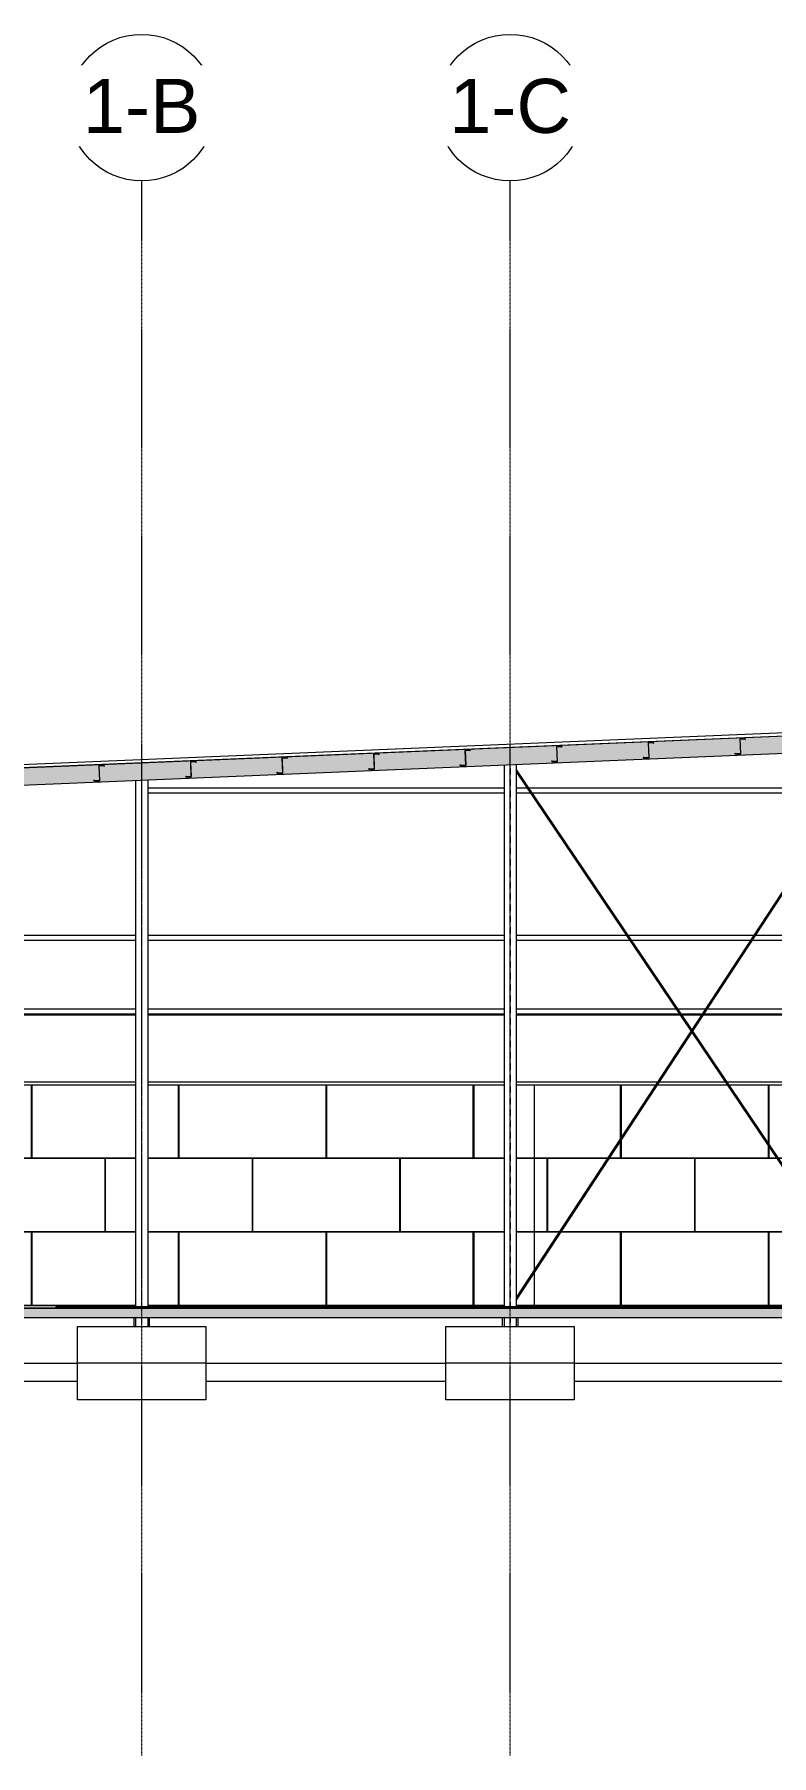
# Model space of a CAD drawing. Header units: inches. Extents: x -23565 to -43, y -324 to 853.
# Drawn here: x -8355 to -7873, y -293 to 835 of the extents above; entities that cross this region are included whole.
import ezdxf

# ---------------------------------------------------------------- set-up
doc = ezdxf.new("R2010")
doc.units = ezdxf.units.IN
doc.header["$MEASUREMENT"] = 0
doc.linetypes.add('Grid Line 1_2_', pattern=[0.875, 0.5, -0.125, 0.125, -0.125])
doc.linetypes.add('Hidden 1_8_', pattern=[0.1875, 0.125, -0.0625])
for name, color, linetype, lineweight in [('A-CLNG', 13, 'Continuous', 13), ('A-CLNG-PATT', 13, 'Continuous', 25), ('A-FLOR', 192, 'Continuous', 13), ('A-FLOR-LEVL', 51, 'Continuous', 9), ('A-FLOR-PATT', 8, 'Continuous', 25), ('A-ROOF', 132, 'Continuous', 13), ('A-WALL-PATT', 111, 'Continuous', 25), ('I-WALL', 2, 'Continuous', 13), ('S-BEAM', 12, 'Continuous', 13), ('S-COLS', 52, 'Continuous', 13), ('S-FNDN', 32, 'Continuous', 13), ('S-GRID', 1, 'Continuous', 9), ('S-GRID-IDEN', 1, 'Continuous', 9)]:
    doc.layers.add(name, color=color, linetype=linetype, lineweight=lineweight)
doc.styles.add('Arial_1', font='arial.ttf', dxfattribs={"height": 35.407186})
pattern_1 = [(45, (-21606.148, 72.082), (-19.007, 19.007), []), (45, (-21606.148, 100.882), (-19.007, 19.007), [])]

# ---------------------------------------------------------------- blocks, each defined once
blk = doc.blocks.new('Struct_Xcel_Sports Complex_rvt-4-Building Section - North_South looking West _ Fitness Center')
at = {"layer": 'A-FLOR-PATT', "lineweight": 9}
h = blk.add_hatch(dxfattribs=at)
h.set_pattern_fill('FP_57', color=256, style=0, pattern_type=2)
h.set_pattern_definition([(50, (-21606.15, 72.08), (55.0854, -4.8198), [5.76, -63.36]), (355, (-21606.15, 72.08), (-10.6557, 57.7685), [4.608, -50.688]), (100.451, (-21601.557, 71.68), (44.4295, 52.9487), [4.895, -53.848]), (46.184, (-21606.15, 87.44), (81.9644, -12.712), [8.64, -95.04]), (96.636, (-21599.32, 86.38), (71.7815, 74.8124), [7.343, -80.772]), (351.184, (-21606.15, 87.44), (71.782, 74.8124), [6.912, -76.032]), (21, (-21598.47, 83.6), (45.842, -30.9215), [5.76, -63.36]), (326, (-21598.47, 83.6), (18.687, 55.6915), [4.608, -50.688]), (71.451, (-21594.65, 81.025), (64.529, 24.77), [4.895, -53.848]), (37.5, (-21606.148, 72.082), (0.9339, 25.5668), [2.534, -47.539, 2.534, -48.922, -50.88]), (37.5, (-21606.148, 72.082), (0.9339, 25.5668), [-101.53, 2.534, -48.346]), (7.5, (-21606.148, 72.082), (20.20404, 30.2913), [2.534, -26.803, 2.534, -46.387, -19.392]), (7.5, (-21606.148, 72.082), (20.20404, 30.2913), [-78.259, 2.534, -16.858]), (327.5, (-21623.274, 72.082), (40.9978, -1.7324), [2.534, -16.666, 2.534, -57.37, -79.488]), (327.5, (-21623.274, 72.082), (40.9978, -1.7324), [-79.104, 2.534, -76.954]), (317.5, (-21630.954, 72.082), (44.7889, 7.6878), [2.534, -22.426, 2.534, -37.248, -56.448]), (317.5, (-21630.954, 72.082), (44.7889, 7.6878), [-64.742, 2.534, -53.914])])
h.paths.add_polyline_path([(-21132.3, -6), (-21132.3, 0), (-22790.8, 0), (-22790.8, -6), (-21136.1, -6)], flags=0)
at = {"layer": 'A-FLOR', "color": 7}
for p, q in [((-21132.3, 0), (-22790.8, 0)), ((-22790.8, -6), (-21132.3, -6))]:
    blk.add_line(p, q, dxfattribs=at)
at = {"layer": 'S-FNDN', "color": 8, "lineweight": 9}
for p, q in [((-22150.8, -12), (-22066.8, -12)), ((-22150.8, -36), (-22150.8, -12)), ((-22066.8, -12), (-22066.8, -36)), ((-21909.6, -12), (-21825.6, -12)), ((-21909.6, -36), (-21909.6, -12)), ((-21825.6, -12), (-21825.6, -36)), ((-22290.1, -36), (-22150.8, -36)), ((-22150.8, -60), (-22150.8, -36)), ((-22066.8, -36), (-22150.8, -36)), ((-22066.8, -36), (-21909.6, -36)), ((-22066.8, -36), (-22066.8, -60)), ((-21909.6, -60), (-21909.6, -36)), ((-21825.6, -36), (-21909.6, -36)), ((-21825.6, -36), (-21668.3, -36)), ((-21825.6, -36), (-21825.6, -60)), ((-22150.8, -48), (-22290.1, -48)), ((-21909.6, -48), (-22066.8, -48)), ((-21668.3, -48), (-21825.6, -48)), ((-22066.8, -60), (-22150.8, -60)), ((-21825.6, -60), (-21909.6, -60))]:
    blk.add_line(p, q, dxfattribs=at)
blk = doc.blocks.new('W-Wide Flange-Column - B1_F-1528733-Building Section - North_South looking West _ Fitness Center')
at = {"layer": 'S-COLS', "color": 8, "linetype": 'Hidden 1_8_', "lineweight": 9}
for p, q in [((-21867.7, 356.2), (-21867.7, 1)), ((-21867.4, 1), (-21867.4, 356.2)), ((-21867.7, -6), (-21867.7, -12)), ((-21867.4, -12), (-21867.4, -6))]:
    blk.add_line(p, q, dxfattribs=at)
blk = doc.blocks.new('W-Wide Flange-Column - B1_F-1528734-Building Section - North_South looking West _ Fitness Center')
at = {"layer": 'S-COLS', "color": 8, "linetype": 'Hidden 1_8_', "lineweight": 9}
for p, q in [((-22109, 346.1), (-22109, 1)), ((-22108.6, 1), (-22108.6, 346.1)), ((-22109, -6), (-22109, -12)), ((-22108.6, -12), (-22108.6, -6))]:
    blk.add_line(p, q, dxfattribs=at)
blk = doc.blocks.new('Girt_C - 10_D-1401750-Building Section - North_South looking West _ Fitness Center')
at = {"layer": 'S-BEAM', "color": 8, "lineweight": 9}
for p, q in [((-22347.3, 96.7), (-22276.6, 96.7)), ((-22276.6, 96.2), (-22347.3, 96.2)), ((-21603.9, 96.7), (-21389.1, 96.7)), ((-21389.1, 96.2), (-21603.9, 96.2)), ((-21381.1, 96.7), (-21146.8, 96.7)), ((-21146.8, 96.2), (-21381.1, 96.2))]:
    blk.add_line(p, q, dxfattribs=at)
blk = doc.blocks.new('Girt_Z - 10_D-V111-Building Section - North_South looking West _ Fitness Center')
at = {"layer": 'S-BEAM', "lineweight": 9}
h = blk.add_hatch(dxfattribs=at)
h.set_pattern_fill('FP_51', color=8, style=0, pattern_type=2)
h.set_pattern_definition(pattern_1)
h.paths.add_polyline_path([(-21720, 363), (-21716.6, 363.2), (-21716.8, 363.3), (-21720, 363.2), (-21720.4, 363.7), (-21720.5, 363.6)], flags=0)
h.paths.add_polyline_path([(-21716.6, 363.2), (-21717, 373), (-21717.2, 373), (-21716.8, 363.4)], flags=0)
h.paths.add_polyline_path([(-21713.6, 372.7), (-21713.5, 372.7), (-21714, 373.3), (-21717, 373.2), (-21717, 373.1), (-21714.1, 373.2)], flags=0)
at = {"layer": 'S-BEAM', "color": 7}
for p, q in [((-21717.2, 373), (-21716.8, 363.4)), ((-21714, 373.3), (-21717, 373.2)), ((-21717, 373.1), (-21714.1, 373.2)), ((-21716.6, 363.2), (-21717, 373)), ((-21714.1, 373.2), (-21713.6, 372.7)), ((-21713.5, 372.7), (-21714, 373.3)), ((-21713.6, 372.7), (-21713.5, 372.7)), ((-21720.4, 363.7), (-21720.5, 363.6)), ((-21720.5, 363.6), (-21720, 363)), ((-21720, 363.2), (-21720.4, 363.7)), ((-21716.8, 363.3), (-21720, 363.2)), ((-21720, 363), (-21716.6, 363.2))]:
    blk.add_line(p, q, dxfattribs=at)
for centre, radius, start, end in [((-21717, 373), 0.187, 92.3859, 182.3859), ((-21717, 373), 0.0782, 94.5087, 182.3859), ((-21716.8, 363.4), 0.0782, 275.4283, 2.3859)]:
    blk.add_arc(centre, radius, start, end, dxfattribs=at)
blk = doc.blocks.new('Girt_Z - 10_D-V112-Building Section - North_South looking West _ Fitness Center')
at = {"layer": 'S-BEAM', "color": 7}
for p, q in [((-21780.4, 361.2), (-21780.5, 361.1)), ((-21780.5, 361.1), (-21780, 360.5)), ((-21779.9, 360.7), (-21780.4, 361.2)), ((-21777.1, 370.5), (-21776.7, 360.9)), ((-21776.6, 360.7), (-21777, 370.5)), ((-21774, 370.8), (-21776.9, 370.7)), ((-21776.9, 370.6), (-21774, 370.7)), ((-21773.5, 370.2), (-21774, 370.8)), ((-21774, 370.7), (-21773.6, 370.2)), ((-21773.6, 370.2), (-21773.5, 370.2)), ((-21780, 360.5), (-21776.6, 360.7)), ((-21776.8, 360.8), (-21779.9, 360.7))]:
    blk.add_line(p, q, dxfattribs=at)
for centre, radius, start, end in [((-21776.9, 370.5), 0.187, 92.3859, 182.3859), ((-21776.9, 370.5), 0.0782, 94.5087, 182.3859), ((-21776.8, 360.9), 0.0782, 275.4283, 2.3859)]:
    blk.add_arc(centre, radius, start, end, dxfattribs=at)
blk = doc.blocks.new('Girt_Z - 10_D-V113-Building Section - North_South looking West _ Fitness Center')
at = {"layer": 'S-BEAM', "lineweight": 9}
h = blk.add_hatch(dxfattribs=at)
h.set_pattern_fill('FP_51', color=8, style=0, pattern_type=2)
h.set_pattern_definition(pattern_1)
h.paths.add_polyline_path([(-21839.9, 358), (-21836.5, 358.2), (-21836.7, 358.3), (-21839.9, 358.2), (-21840.3, 358.7), (-21840.4, 358.6)], flags=0)
h.paths.add_polyline_path([(-21836.5, 358.2), (-21836.9, 368), (-21837.1, 368), (-21836.7, 358.4)], flags=0)
h.paths.add_polyline_path([(-21833.5, 367.7), (-21833.4, 367.7), (-21833.9, 368.3), (-21836.9, 368.2), (-21836.9, 368.1), (-21834, 368.2)], flags=0)
at = {"layer": 'S-BEAM', "color": 7}
for p, q in [((-21837.1, 368), (-21836.7, 358.4)), ((-21833.9, 368.3), (-21836.9, 368.2)), ((-21836.9, 368.1), (-21834, 368.2)), ((-21836.5, 358.2), (-21836.9, 368)), ((-21834, 368.2), (-21833.5, 367.7)), ((-21833.4, 367.7), (-21833.9, 368.3)), ((-21833.5, 367.7), (-21833.4, 367.7)), ((-21840.3, 358.7), (-21840.4, 358.6)), ((-21840.4, 358.6), (-21839.9, 358)), ((-21839.9, 358.2), (-21840.3, 358.7)), ((-21836.7, 358.3), (-21839.9, 358.2)), ((-21839.9, 358), (-21836.5, 358.2))]:
    blk.add_line(p, q, dxfattribs=at)
for centre, radius, start, end in [((-21836.9, 368), 0.187, 92.3859, 182.3859), ((-21836.9, 368), 0.0782, 94.5087, 182.3859), ((-21836.7, 358.4), 0.0782, 275.4283, 2.3859)]:
    blk.add_arc(centre, radius, start, end, dxfattribs=at)
blk = doc.blocks.new('Girt_Z - 10_D-V114-Building Section - North_South looking West _ Fitness Center')
at = {"layer": 'S-BEAM', "color": 7}
for p, q in [((-21897, 365.5), (-21896.6, 355.9)), ((-21896.5, 355.7), (-21896.9, 365.5)), ((-21893.9, 365.8), (-21896.8, 365.7)), ((-21896.8, 365.6), (-21893.9, 365.7)), ((-21893.4, 365.2), (-21893.9, 365.8)), ((-21893.9, 365.7), (-21893.5, 365.2)), ((-21893.5, 365.2), (-21893.4, 365.2)), ((-21900.3, 356.2), (-21900.4, 356.1)), ((-21900.4, 356.1), (-21899.9, 355.5)), ((-21899.8, 355.7), (-21900.3, 356.2)), ((-21899.9, 355.5), (-21896.5, 355.7)), ((-21896.7, 355.8), (-21899.8, 355.7))]:
    blk.add_line(p, q, dxfattribs=at)
for centre, radius, start, end in [((-21896.8, 365.5), 0.187, 92.3859, 182.3859), ((-21896.8, 365.5), 0.0782, 94.5087, 182.3859), ((-21896.7, 355.9), 0.0782, 275.4283, 2.3859)]:
    blk.add_arc(centre, radius, start, end, dxfattribs=at)
blk = doc.blocks.new('Girt_Z - 10_D-V115-Building Section - North_South looking West _ Fitness Center')
at = {"layer": 'S-BEAM', "lineweight": 9}
h = blk.add_hatch(dxfattribs=at)
h.set_pattern_fill('FP_51', color=8, style=0, pattern_type=2)
h.set_pattern_definition(pattern_1)
h.paths.add_polyline_path([(-21959.8, 353), (-21956.4, 353.2), (-21956.6, 353.3), (-21959.8, 353.2), (-21960.2, 353.7), (-21960.3, 353.6)], flags=0)
h.paths.add_polyline_path([(-21956.4, 353.2), (-21956.8, 363), (-21956.9, 363), (-21956.5, 353.4)], flags=0)
h.paths.add_polyline_path([(-21953.4, 362.7), (-21953.3, 362.8), (-21953.8, 363.3), (-21956.8, 363.2), (-21956.8, 363.1), (-21953.9, 363.2)], flags=0)
at = {"layer": 'S-BEAM', "color": 7}
for p, q in [((-21956.9, 363), (-21956.5, 353.4)), ((-21953.8, 363.3), (-21956.8, 363.2)), ((-21956.8, 363.1), (-21953.9, 363.2)), ((-21956.4, 353.2), (-21956.8, 363)), ((-21953.9, 363.2), (-21953.4, 362.7)), ((-21953.3, 362.8), (-21953.8, 363.3)), ((-21953.4, 362.7), (-21953.3, 362.8)), ((-21960.2, 353.7), (-21960.3, 353.6)), ((-21960.3, 353.6), (-21959.8, 353)), ((-21959.8, 353.2), (-21960.2, 353.7)), ((-21956.6, 353.3), (-21959.8, 353.2)), ((-21959.8, 353), (-21956.4, 353.2))]:
    blk.add_line(p, q, dxfattribs=at)
for centre, radius, start, end in [((-21956.8, 363), 0.187, 92.3859, 182.3859), ((-21956.8, 363), 0.0782, 94.5087, 182.3859), ((-21956.6, 353.4), 0.0782, 275.4283, 2.3859)]:
    blk.add_arc(centre, radius, start, end, dxfattribs=at)
blk = doc.blocks.new('Girt_Z - 10_D-V116-Building Section - North_South looking West _ Fitness Center')
at = {"layer": 'S-BEAM', "color": 7}
for p, q in [((-22020.2, 351.2), (-22020.3, 351.1)), ((-22020.3, 351.1), (-22019.8, 350.5)), ((-22019.7, 350.7), (-22020.2, 351.2)), ((-22019.8, 350.5), (-22016.4, 350.7)), ((-22016.6, 350.8), (-22019.7, 350.7)), ((-22016.9, 360.5), (-22016.5, 350.9)), ((-22016.4, 350.7), (-22016.8, 360.5)), ((-22013.8, 360.8), (-22016.7, 360.7)), ((-22016.7, 360.6), (-22013.8, 360.7)), ((-22013.3, 360.3), (-22013.8, 360.8)), ((-22013.8, 360.7), (-22013.4, 360.2)), ((-22013.4, 360.2), (-22013.3, 360.3))]:
    blk.add_line(p, q, dxfattribs=at)
for centre, radius, start, end in [((-22016.7, 360.5), 0.187, 92.3859, 182.3859), ((-22016.7, 360.5), 0.0782, 94.5087, 182.3859), ((-22016.6, 350.9), 0.0782, 275.4283, 2.3859)]:
    blk.add_arc(centre, radius, start, end, dxfattribs=at)
blk = doc.blocks.new('Girt_Z - 10_D-V117-Building Section - North_South looking West _ Fitness Center')
at = {"layer": 'S-BEAM', "lineweight": 9}
h = blk.add_hatch(dxfattribs=at)
h.set_pattern_fill('FP_51', color=8, style=0, pattern_type=2)
h.set_pattern_definition(pattern_1)
h.paths.add_polyline_path([(-22079.7, 348.1), (-22076.3, 348.2), (-22076.5, 348.3), (-22079.7, 348.2), (-22080.1, 348.7), (-22080.2, 348.6)], flags=0)
h.paths.add_polyline_path([(-22076.3, 348.2), (-22076.7, 358), (-22076.8, 358), (-22076.4, 348.4)], flags=0)
h.paths.add_polyline_path([(-22073.3, 357.7), (-22073.2, 357.8), (-22073.7, 358.3), (-22076.7, 358.2), (-22076.7, 358.1), (-22073.8, 358.2)], flags=0)
at = {"layer": 'S-BEAM', "color": 7}
for p, q in [((-22076.8, 358), (-22076.4, 348.4)), ((-22073.7, 358.3), (-22076.7, 358.2)), ((-22076.7, 358.1), (-22073.8, 358.2)), ((-22076.3, 348.2), (-22076.7, 358)), ((-22073.8, 358.2), (-22073.3, 357.7)), ((-22073.2, 357.8), (-22073.7, 358.3)), ((-22073.3, 357.7), (-22073.2, 357.8)), ((-22080.1, 348.7), (-22080.2, 348.6)), ((-22080.2, 348.6), (-22079.7, 348.1)), ((-22079.7, 348.2), (-22080.1, 348.7)), ((-22076.5, 348.3), (-22079.7, 348.2)), ((-22079.7, 348.1), (-22076.3, 348.2))]:
    blk.add_line(p, q, dxfattribs=at)
for centre, radius, start, end in [((-22076.7, 358), 0.187, 92.3859, 182.3859), ((-22076.7, 358), 0.0782, 94.5087, 182.3859), ((-22076.5, 348.4), 0.0782, 275.4283, 2.3859)]:
    blk.add_arc(centre, radius, start, end, dxfattribs=at)
blk = doc.blocks.new('Girt_Z - 10_D-1351984-Building Section - North_South looking West _ Fitness Center')
at = {"layer": 'S-BEAM', "color": 7}
for p, q in [((-22136.8, 355.5), (-22136.4, 345.9)), ((-22136.3, 345.7), (-22136.7, 355.5)), ((-22133.7, 355.8), (-22136.6, 355.7)), ((-22136.6, 355.6), (-22133.7, 355.7)), ((-22133.2, 355.3), (-22133.7, 355.8)), ((-22133.7, 355.7), (-22133.3, 355.2)), ((-22133.3, 355.2), (-22133.2, 355.3)), ((-22140.1, 346.2), (-22140.2, 346.1)), ((-22140.2, 346.1), (-22139.6, 345.6)), ((-22139.6, 345.7), (-22140.1, 346.2)), ((-22136.5, 345.8), (-22139.6, 345.7)), ((-22139.6, 345.6), (-22136.3, 345.7))]:
    blk.add_line(p, q, dxfattribs=at)
for centre, radius, start, end in [((-22136.6, 355.5), 0.187, 92.3859, 182.3859), ((-22136.6, 355.5), 0.0782, 94.5087, 182.3859), ((-22136.5, 345.9), 0.0782, 275.4283, 2.3859)]:
    blk.add_arc(centre, radius, start, end, dxfattribs=at)
blk = doc.blocks.new('Girt_C - 10_D-1401751-Building Section - North_South looking West _ Fitness Center')
at = {"layer": 'S-BEAM', "color": 8, "lineweight": 9}
for p, q in [((-22112.8, 148.2), (-22347.3, 148.2)), ((-21871.6, 148.2), (-22104.8, 148.2)), ((-21771.1, 148.2), (-21863.6, 148.2)), ((-21726.7, 148.2), (-21769.9, 148.2)), ((-21630.3, 148.2), (-21725.5, 148.2)), ((-21389.1, 148.2), (-21622.3, 148.2)), ((-21146.8, 148.2), (-21381.1, 148.2))]:
    blk.add_line(p, q, dxfattribs=at)
blk = doc.blocks.new('Girt_Z - 10_D-1255199-Building Section - North_South looking West _ Fitness Center')
at = {"layer": 'S-BEAM', "color": 8, "lineweight": 9}
for p, q in [((-22347.3, 196.3), (-22112.8, 196.3)), ((-22347.3, 192.9), (-22112.8, 192.9)), ((-22104.8, 196.3), (-21871.6, 196.3)), ((-22104.8, 192.9), (-21871.6, 192.9)), ((-21863.6, 196.3), (-21759.1, 196.3)), ((-21863.6, 192.9), (-21756.8, 192.9)), ((-21757.9, 196.3), (-21739.6, 196.3)), ((-21755.6, 192.9), (-21741.8, 192.9)), ((-21740.6, 192.9), (-21630.3, 192.9)), ((-21738.4, 196.3), (-21630.3, 196.3)), ((-21622.3, 196.3), (-21389.1, 196.3)), ((-21622.3, 192.9), (-21389.1, 192.9)), ((-21381.1, 196.3), (-21146.8, 196.3)), ((-21381.1, 192.9), (-21146.8, 192.9))]:
    blk.add_line(p, q, dxfattribs=at)
blk = doc.blocks.new('Girt_Z - 10_D-1254871-Building Section - North_South looking West _ Fitness Center')
at = {"layer": 'S-BEAM', "color": 8, "lineweight": 9}
for p, q in [((-22347.3, 244.6), (-22112.8, 244.6)), ((-22347.3, 241.2), (-22112.8, 241.2)), ((-22104.8, 244.6), (-21871.6, 244.6)), ((-22104.8, 241.2), (-21871.6, 241.2)), ((-21863.6, 244.6), (-21791.5, 244.6)), ((-21863.6, 241.2), (-21789.3, 241.2)), ((-21790.4, 244.6), (-21708, 244.6)), ((-21788.1, 241.2), (-21710.2, 241.2)), ((-21709, 241.2), (-21630.3, 241.2)), ((-21706.8, 244.6), (-21630.3, 244.6)), ((-21622.3, 244.6), (-21389.1, 244.6)), ((-21622.3, 241.2), (-21389.1, 241.2)), ((-21381.1, 245), (-21146.8, 245)), ((-21381.1, 244.6), (-21146.8, 244.6)), ((-21381.1, 241.2), (-21146.8, 241.2)), ((-21381.1, 241.1), (-21146.8, 241.1))]:
    blk.add_line(p, q, dxfattribs=at)
blk = doc.blocks.new('Girt_Z - 10_D-1249026-Building Section - North_South looking West _ Fitness Center')
at = {"layer": 'S-BEAM', "color": 8, "lineweight": 9}
for p, q in [((-22104.8, 341.1), (-21871.6, 341.1)), ((-21863.6, 341.1), (-21856.5, 341.1)), ((-21855.3, 341.1), (-21644.8, 341.1)), ((-21643.6, 341.1), (-21630.3, 341.1)), ((-21622.3, 341.1), (-21389.1, 341.1)), ((-21381.1, 341.5), (-21146.8, 341.5)), ((-21381.1, 341.1), (-21146.8, 341.1)), ((-22104.8, 337.7), (-21871.6, 337.7)), ((-21863.6, 337.7), (-21854.2, 337.7)), ((-21853, 337.7), (-21647, 337.7)), ((-21645.8, 337.7), (-21630.3, 337.7)), ((-21622.3, 337.7), (-21389.1, 337.7)), ((-21381.1, 337.7), (-21146.8, 337.7)), ((-21381.1, 337.6), (-21146.8, 337.6)), ((-21381.1, 334.7), (-21146.8, 334.7)), ((-21381.1, 334.3), (-21146.8, 334.3)), ((-21381.1, 334.2), (-21146.8, 334.2))]:
    blk.add_line(p, q, dxfattribs=at)
blk = doc.blocks.new('Round Bar - 1_-1251515-Building Section - North_South looking West _ Fitness Center')
at = {"layer": 'S-BEAM', "color": 8, "lineweight": 9}
for p, q in [((-21630.3, 6.8), (-21863.6, 353.3)), ((-21863.6, 351.5), (-21630.3, 5))]:
    blk.add_line(p, q, dxfattribs=at)
blk = doc.blocks.new('Round Bar - 1_-1251605-Building Section - North_South looking West _ Fitness Center')
at = {"layer": 'S-BEAM', "color": 8, "lineweight": 9}
for p, q in [((-21630.3, 363.2), (-21863.6, 7)), ((-21863.6, 5.2), (-21630.3, 361.4))]:
    blk.add_line(p, q, dxfattribs=at)
blk = doc.blocks.new('Grid - Grid Head - Circle-14747-Building Section - North_South looking West _ Fitness Center')
at = {"layer": 'S-GRID-IDEN'}
blk.add_circle((-21143.8, 786.7), 48, dxfattribs=at)

msp = doc.modelspace()

# ---------------------------------------------------------------- hatches: boundary and pattern name
at = {"layer": 'A-CLNG-PATT', "lineweight": 9}
h = msp.add_hatch(dxfattribs=at)
h.set_pattern_fill('FP_49', color=8, style=0, pattern_type=2)
h.set_pattern_definition([(161.57, (-21605.188, 73.042), (-7.6802237, -0.0009796), [0, -54.643, 6.067, 0]), (18.43, (-21607.108, 73.042), (-7.6802237, 0.0009796), [0, -54.643, 6.067, 0]), (108.43, (-21605.188, 73.042), (3.8382953, -19.20136532), [18.211, -42.499]), (71.57, (-21607.108, 73.042), (3.8382953, 19.20136532), [18.211, -42.499])])
h.paths.add_polyline_path([(-8547.14695, 335.21711), (-7311.52195, 386.70148), (-7311.52195, 397.96125), (-8547.14695, 346.47687), (-8547.14695, 343.72475)], flags=0)
at = {"layer": 'A-WALL-PATT', "lineweight": 9}
h = msp.add_hatch(dxfattribs=at)
h.set_pattern_fill('FP_56', color=8, style=0, pattern_type=2)
h.set_pattern_definition([(90, (-21385.3, -673.75), (-193, -193), [48, -145]), (180, (-21385.3, -673.75), (-2e-14, -193), [96, -97]), (270, (-21481.3, -625.75), (-193, -193), [48, -145]), (180, (-21385.3, -625.75), (-2e-14, -193), [96, -97]), (270, (-21481.8, -625.75), (-193, -193), [48, -145]), (180, (-21481.8, -625.75), (-2e-14, -193), [96, -97]), (90, (-21577.8, -673.75), (-193, -193), [48, -145]), (180, (-21481.8, -673.75), (-2e-14, -193), [96, -97]), (90, (-21433.05, -625.5), (-193, -193), [48, -145]), (180, (-21384.93, -625.5), (-2e-14, -193), [48.125, -144.875]), (180, (-21384.93, -577.5), (-2e-14, -193), [48.125, -144.875]), (90, (-21529.55, -625.5), (-193, -193), [48, -145]), (180, (-21433.55, -625.5), (-2e-14, -193), [96, -97]), (270, (-21433.55, -577.5), (-193, -193), [48, -145]), (180, (-21433.55, -577.5), (-2e-14, -193), [96, -97]), (180, (-21530.05, -625.5), (-2e-14, -193), [48, -145]), (270, (-21530.05, -577.5), (-193, -193), [48, -145]), (180, (-21530.05, -577.5), (-2e-14, -193), [48, -145]), (90, (-21385.3, -577.25), (-193, -193), [48, -145]), (180, (-21385.3, -577.25), (-2e-14, -193), [96, -97]), (270, (-21481.3, -529.25), (-193, -193), [48, -145]), (180, (-21385.3, -529.25), (-2e-14, -193), [96, -97]), (270, (-21481.8, -529.25), (-193, -193), [48, -145]), (180, (-21481.8, -529.25), (-2e-14, -193), [96, -97]), (90, (-21577.8, -577.25), (-193, -193), [48, -145]), (180, (-21481.8, -577.25), (-2e-14, -193), [96, -97]), (90, (-21433.05, -529), (-193, -193), [48, -145]), (180, (-21384.93, -529), (-2e-14, -193), [48.125, -144.875]), (180, (-21384.93, -481), (-2e-14, -193), [48.125, -144.875]), (90, (-21529.55, -529), (-193, -193), [48, -145]), (180, (-21433.55, -529), (-2e-14, -193), [96, -97]), (270, (-21433.55, -481), (-193, -193), [48, -145]), (180, (-21433.55, -481), (-2e-14, -193), [96, -97]), (180, (-21530.05, -529), (-2e-14, -193), [48, -145]), (270, (-21530.05, -481), (-193, -193), [48, -145]), (180, (-21530.05, -481), (-2e-14, -193), [48, -145])])
h.paths.add_polyline_path([(-8435.72748, 0), (-8341.38761, 0), (-8341.38761, 1), (-8289.27195, 1), (-8289.27195, 146.25), (-8523.77195, 146.25), (-8523.77195, 98.25), (-8453.02195, 98.25), (-8453.02195, 0)], flags=0)
h.paths.add_polyline_path([(-8281.27195, 1), (-8048.02195, 1), (-8048.02195, 146.25), (-8281.27195, 146.25), (-8281.27195, 1.14075)], flags=0)
h.paths.add_polyline_path([(-8029.05198, 1), (-8028.02195, 1), (-8028.02195, 23.51985), (-8040.02195, 5.19546), (-8040.02195, 1), (-8032.34764, 1)], flags=0)
h.paths.add_polyline_path([(-8040.02195, 7.02079), (-8028.02195, 25.34518), (-8028.02195, 146.25), (-8040.02195, 146.25), (-8040.02195, 7.61718)], flags=0)
h = msp.add_hatch(dxfattribs=at)
h.set_pattern_fill('FP_59', color=8, style=0, pattern_type=2)
h.set_pattern_definition([(90, (-20902.8, -673.75), (-193, -193), [48, -145]), (180, (-20902.8, -673.75), (-2e-14, -193), [96, -97]), (270, (-20998.8, -625.75), (-193, -193), [48, -145]), (180, (-20902.8, -625.75), (-2e-14, -193), [96, -97]), (270, (-20999.3, -625.75), (-193, -193), [48, -145]), (180, (-20999.3, -625.75), (-2e-14, -193), [96, -97]), (90, (-21095.3, -673.75), (-193, -193), [48, -145]), (180, (-20999.3, -673.75), (-2e-14, -193), [96, -97]), (90, (-20950.55, -625.5), (-193, -193), [48, -145]), (180, (-20902.43, -625.5), (-2e-14, -193), [48.125, -144.875]), (180, (-20902.43, -577.5), (-2e-14, -193), [48.125, -144.875]), (90, (-21047.05, -625.5), (-193, -193), [48, -145]), (180, (-20951.05, -625.5), (-2e-14, -193), [96, -97]), (270, (-20951.05, -577.5), (-193, -193), [48, -145]), (180, (-20951.05, -577.5), (-2e-14, -193), [96, -97]), (180, (-21047.55, -625.5), (-2e-14, -193), [48, -145]), (270, (-21047.55, -577.5), (-193, -193), [48, -145]), (180, (-21047.55, -577.5), (-2e-14, -193), [48, -145]), (90, (-20902.8, -577.25), (-193, -193), [48, -145]), (180, (-20902.8, -577.25), (-2e-14, -193), [96, -97]), (270, (-20998.8, -529.25), (-193, -193), [48, -145]), (180, (-20902.8, -529.25), (-2e-14, -193), [96, -97]), (270, (-20999.3, -529.25), (-193, -193), [48, -145]), (180, (-20999.3, -529.25), (-2e-14, -193), [96, -97]), (90, (-21095.3, -577.25), (-193, -193), [48, -145]), (180, (-20999.3, -577.25), (-2e-14, -193), [96, -97]), (90, (-20950.55, -529), (-193, -193), [48, -145]), (180, (-20902.43, -529), (-2e-14, -193), [48.125, -144.875]), (180, (-20902.43, -481), (-2e-14, -193), [48.125, -144.875]), (90, (-21047.05, -529), (-193, -193), [48, -145]), (180, (-20951.05, -529), (-2e-14, -193), [96, -97]), (270, (-20951.05, -481), (-193, -193), [48, -145]), (180, (-20951.05, -481), (-2e-14, -193), [96, -97]), (180, (-21047.55, -529), (-2e-14, -193), [48, -145]), (270, (-21047.55, -481), (-193, -193), [48, -145]), (180, (-21047.55, -481), (-2e-14, -193), [48, -145])])
h.paths.add_polyline_path([(-8028.02195, 1), (-7806.77195, 1), (-7806.77195, 5.04615), (-7901.90389, 146.25), (-7947.65025, 146.25), (-8028.02195, 23.51985), (-8028.02195, 1.14075)], flags=0)
h.paths.add_polyline_path([(-7796.66598, 1), (-7780.38895, 1), (-7780.38895, 98.25), (-7565.52195, 98.25), (-7565.52195, 146.25), (-7798.77195, 146.25), (-7798.77195, 1)], flags=0)
h.paths.add_polyline_path([(-7806.77195, 6.83677), (-7806.77195, 146.25), (-7900.62982, 146.25), (-7809.7207, 11.21675)], flags=0)
h.paths.add_polyline_path([(-8028.02195, 25.34518), (-7948.92281, 146.25), (-8028.02195, 146.25), (-8028.02195, 25.79342)], flags=0)
h.paths.add_polyline_path([(-7544.91448, 98.25), (-7323.27195, 98.25), (-7323.27195, 146.25), (-7557.52195, 146.25), (-7557.52195, 98.25), (-7554.59723, 98.25)], flags=0)

# ---------------------------------------------------------------- linework, layer by layer
at = {"layer": 'A-CLNG', "color": 7}
for p, q in [((-7311.52195, 397.96125), (-8547.14695, 346.47687)), ((-8547.14695, 335.21711), (-7311.52195, 386.70148))]:
    msp.add_line(p, q, dxfattribs=at)
at = {"layer": 'A-FLOR', "color": 7}
for p, q in [((-7494.14072, 1), (-8341.38761, 1)), ((-8341.38761, 1), (-8341.38761, 0)), ((-8341.38761, 0), (-7494.14072, 0))]:
    msp.add_line(p, q, dxfattribs=at)
at = {"layer": 'A-FLOR-LEVL', "linetype": 'Grid Line 1_2_'}
msp.add_line((-9403.84024, 0), (-6353.55665, 0), dxfattribs=at)
at = {"layer": 'A-ROOF', "color": 7}
for p, q in [((-7296.92212, 400.64976), (-8609.5644, 345.95634)), ((-8609.5644, 343.9546), (-7296.92212, 398.64803))]:
    msp.add_line(p, q, dxfattribs=at)
at = {"layer": 'I-WALL', "color": 8, "lineweight": 9}
for p, q in [((-8289.27195, 192), (-8523.77195, 192)), ((-8048.02195, 192), (-8281.27195, 192)), ((-7932.6246, 192), (-8040.02195, 192)), ((-7918.8739, 192), (-7931.44138, 192)), ((-7806.77195, 192), (-7917.70113, 192)), ((-8289.27195, 146.25), (-8523.77195, 146.25)), ((-8048.02195, 146.25), (-8281.27195, 146.25)), ((-7948.83442, 146.25), (-8040.02195, 146.25)), ((-8028.02195, 25.33986), (-8028.02195, 146.25)), ((-7901.82398, 146.25), (-7947.66269, 146.25)), ((-7806.77195, 146.25), (-7900.64212, 146.25)), ((-8028.02195, 1), (-8028.02195, 23.52548))]:
    msp.add_line(p, q, dxfattribs=at)
at = {"layer": 'S-COLS', "color": 8, "lineweight": 9}
for p, q in [((-8048.02195, 356.01398), (-8048.02195, 1)), ((-8040.02195, 356.34732), (-8040.02195, 1)), ((-8289.27195, 345.9619), (-8289.27195, 1)), ((-8281.27195, 346.29523), (-8281.27195, 1)), ((-8290.27195, -12), (-8290.27195, -6)), ((-8289.27195, -6), (-8289.27195, -12)), ((-8281.27195, -6), (-8281.27195, -12)), ((-8280.27195, -6), (-8280.27195, -12)), ((-8049.02195, -12), (-8049.02195, -6)), ((-8048.02195, -6), (-8048.02195, -12)), ((-8040.02195, -6), (-8040.02195, -12)), ((-8039.02195, -6), (-8039.02195, -12))]:
    msp.add_line(p, q, dxfattribs=at)
at = {"layer": 'S-GRID', "linetype": 'Grid Line 1_2_'}
for p, q in [((-8285.27195, -293.03588), (-8285.27195, 738.65708)), ((-8285.27195, -293.03588), (-8285.27195, 738.65708)), ((-8044.02195, -293.03588), (-8044.02195, 738.65708)), ((-8044.02195, -293.03588), (-8044.02195, 738.65708))]:
    msp.add_line(p, q, dxfattribs=at)

# ---------------------------------------------------------------- block references
at = {"color": 250, "lineweight": 5}
msp.add_blockref('Struct_Xcel_Sports Complex_rvt-4-Building Section - North_South looking West _ Fitness Center', (13823.53087, 0), dxfattribs=at)
at = {"layer": 'S-BEAM', "color": 8, "lineweight": 9}
for name in ['Girt_Z - 10_D-V111-Building Section - North_South looking West _ Fitness Center', 'Girt_Z - 10_D-V115-Building Section - North_South looking West _ Fitness Center', 'Girt_Z - 10_D-V114-Building Section - North_South looking West _ Fitness Center', 'Round Bar - 1_-1251605-Building Section - North_South looking West _ Fitness Center', 'Girt_Z - 10_D-V113-Building Section - North_South looking West _ Fitness Center', 'Girt_Z - 10_D-V112-Building Section - North_South looking West _ Fitness Center', 'Girt_Z - 10_D-1351984-Building Section - North_South looking West _ Fitness Center', 'Girt_Z - 10_D-V117-Building Section - North_South looking West _ Fitness Center', 'Girt_Z - 10_D-V116-Building Section - North_South looking West _ Fitness Center', 'Round Bar - 1_-1251515-Building Section - North_South looking West _ Fitness Center', 'Girt_Z - 10_D-1249026-Building Section - North_South looking West _ Fitness Center', 'Girt_Z - 10_D-1254871-Building Section - North_South looking West _ Fitness Center', 'Girt_Z - 10_D-1255199-Building Section - North_South looking West _ Fitness Center', 'Girt_C - 10_D-1401751-Building Section - North_South looking West _ Fitness Center', 'Girt_C - 10_D-1401750-Building Section - North_South looking West _ Fitness Center']:
    msp.add_blockref(name, (13823.53087, 0), dxfattribs=at)
at = {"layer": 'S-COLS', "color": 8, "linetype": 'Hidden 1_8_', "lineweight": 9}
for name in ['W-Wide Flange-Column - B1_F-1528733-Building Section - North_South looking West _ Fitness Center', 'W-Wide Flange-Column - B1_F-1528734-Building Section - North_South looking West _ Fitness Center']:
    msp.add_blockref(name, (13823.53087, 0), dxfattribs=at)
at = {"layer": 'S-GRID-IDEN'}
for p in [(12858.53087, 0), (13099.78087, 0)]:
    msp.add_blockref('Grid - Grid Head - Circle-14747-Building Section - North_South looking West _ Fitness Center', p, dxfattribs=at)

# ---------------------------------------------------------------- next in the draw order: texts
at = {"layer": 'S-GRID-IDEN', "char_height": 35.407186, "width": 85.104, "attachment_point": 2, "line_spacing_factor": 0.938532, "style": 'Arial_1', "bg_fill": 3, "box_fill_scale": 1.25, "bg_fill_color": 0, "bg_fill_transparency": 0}
for s, insert in [('3-4', (-8285.28117, 805.53081)), ('3-5', (-8044.03117, 805.53081))]:
    msp.add_mtext(s, dxfattribs=dict(at, insert=insert))

# ---------------------------------------------------------------- next in the draw order: block references
at = {"layer": 'S-GRID-IDEN'}
for p in [(12858.53087, 0), (13099.78087, 0)]:
    msp.add_blockref('Grid - Grid Head - Circle-14747-Building Section - North_South looking West _ Fitness Center', p, dxfattribs=at)

# ---------------------------------------------------------------- next in the draw order: texts
at = {"layer": 'S-GRID-IDEN', "char_height": 35.407186, "attachment_point": 2, "line_spacing_factor": 0.938532, "style": 'Arial_1', "bg_fill": 3, "box_fill_scale": 1.25, "bg_fill_color": 0, "bg_fill_transparency": 0}
for s, insert, width in [('1-B', (-8285.28117, 805.53081), 91.584), ('1-C', (-8044.03117, 805.53081), 94.608)]:
    msp.add_mtext(s, dxfattribs=dict(at, insert=insert, width=width))

doc.saveas('drawing.dxf')
